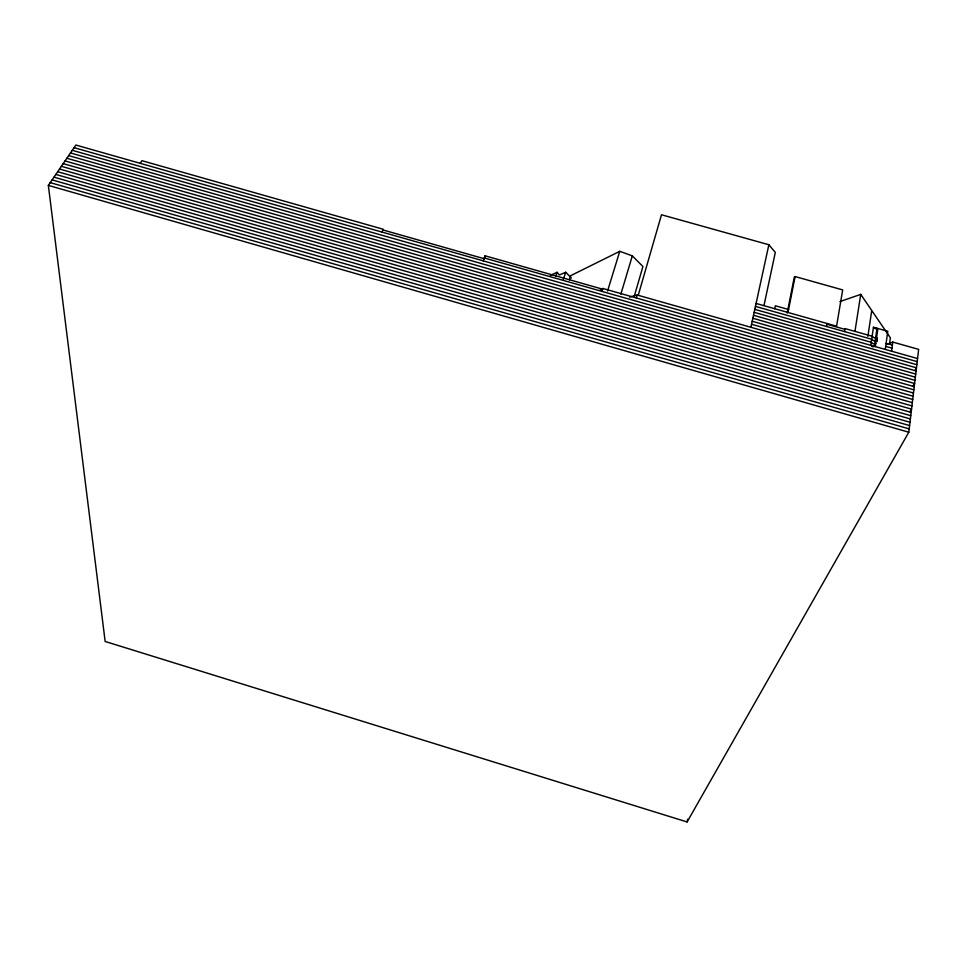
<?xml version="1.0" encoding="UTF-8"?>
<svg xmlns="http://www.w3.org/2000/svg" width="967" height="967" viewBox="0 0 967 967"><rect width="100%" height="100%" fill="white"/><g stroke="black" fill="none" stroke-linecap="round" stroke-linejoin="round"><path stroke-width="1.45" d="M913.138 386.135L914.589 383.488L75.885 145.038L48.35 185.386L105.149 641.472L687.102 821.962L908.799 432.225L918.65 349.377L892.795 342.076L887.174 344.228M891.574 351.19L892.795 342.076M889.555 343.781L890.365 337.834L860.751 294.379L839.948 301.583M885.276 349.413L887.779 331.282L877.903 328.502L875.304 346.597M877.021 328.26L874.41 346.343L872.838 346.887L870.796 345.316L873.443 327.245L877.021 328.26L875.461 328.804L873.443 327.245M867.883 336.359L871.642 311.169M854.949 331.379L860.751 294.379M844.529 331.572L845.013 328.575L872.125 336.238L874.156 337.797L876.61 337.495L877.444 338.535L877.009 341.556L876.175 340.517L873.721 340.819L871.678 339.248L755.432 306.394M826.495 326.471L827.015 323.486M484.564 258.733L485.108 255.808L602.671 289.193M687.102 821.962L687.646 819.23M795.116 276.562L787.996 312.462L787.186 312.97L794.306 277.082L795.116 276.562L842.68 289.907L836.576 326.193L756.073 303.445M774.748 308.727L775.365 305.777L788.588 309.513L787.767 310.02M763.99 305.524L775.304 252.411L768.874 244.748L661.488 214.759L638.232 295.298M750.888 327.281L768.874 244.748M636.31 297.957L637.168 295.008L915.713 374.06M634.231 296.41L642.922 266.529L632.321 255.856L619.762 251.323L570.748 275.643L569.358 279.838M620.85 294.21L632.321 255.856M607.566 290.982L619.762 251.323M601.982 291.405L602.9 288.468L915.338 377.19M563.35 279.342L565.731 272.259L571.424 278.073M555.638 276.526L557.077 272.283L559.361 275.003L565.731 272.259M483.162 260.836L485.108 255.808M381.965 232.056L383.246 229.252L141.944 160.691L140.251 163.338M915.012 370.47L916.462 367.823L752.193 321.262M910.068 411.785L911.543 409.15L61.38 166.3M550.356 275.414L557.077 272.283M600.265 289.641L602.9 288.468M629.541 297.123L637.168 295.008M826.882 324.235L844.892 329.324M886.11 343.333L892.384 345.098M754.792 309.343L871.231 342.282L873.274 343.841L875.739 343.551M885.687 346.367L891.985 348.144M754.151 312.305L917.562 358.552M753.498 315.278L917.187 361.634M752.846 318.264L916.825 364.716M751.54 324.259L916.087 370.929M484.274 257.959L914.963 380.333M382.932 229.953L483.996 258.673M74.096 147.673L914.214 386.655M72.295 150.308L913.839 389.834M70.494 152.943L913.452 393.025M68.681 155.602L913.078 396.228M66.868 158.262L912.691 399.444M65.043 160.933L912.316 402.671M63.218 163.616L911.929 405.91M59.531 168.995L911.156 412.413M57.682 171.703L910.769 415.689M55.832 174.423L910.37 418.965M53.971 177.154L909.983 422.265M52.109 179.886L909.584 425.565M50.236 182.63L909.198 428.889M48.35 185.386L908.799 432.225"/></g></svg>
